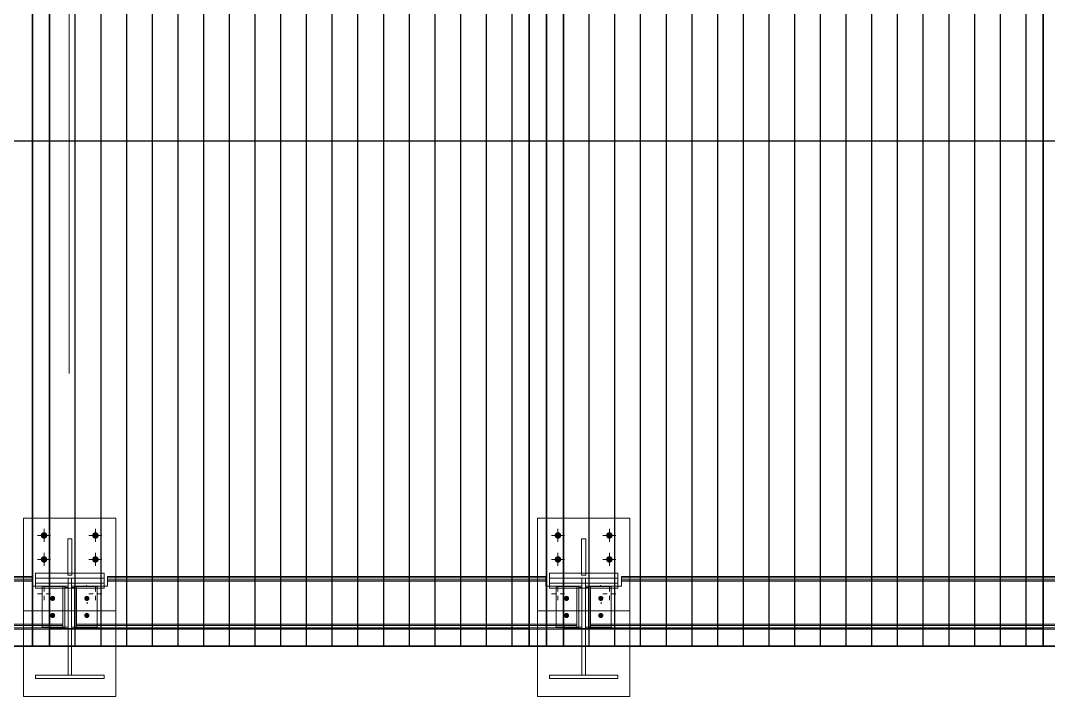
# Model space of a CAD drawing. Header units: millimetres. Extents: x 652937 to 1670132, y 1473552 to 2851037.
# Drawn here: x 663462.441 to 663465.441, y 1524559.366 to 1524561.339 of the extents above; entities that cross this region are included whole.
import ezdxf

# ---------------------------------------------------------------- set-up
doc = ezdxf.new("R2010")
doc.units = ezdxf.units.MM
for name, pattern in [('Grid Line', [22.225, 12.7, -3.175, 3.175, -3.175]), ('XKITLINE00', [0]), ('XKITLINE02', [4, 2, -2])]:
    doc.linetypes.add(name, pattern=pattern)
doc.layers.add('000 - 0_HIDE_OBJ_FRAMING_DEF_SUB', color=7, linetype='Continuous', plot=False)
for name, color, linetype, lineweight in [('A-GENM', 7, 'Continuous', 9), ('Bolt', 7, 'Continuous', 0), ('Part', 7, 'Continuous', 0), ('Z-030-M_GRID', 7, 'Continuous', 9)]:
    doc.layers.add(name, color=color, linetype=linetype, lineweight=lineweight)

# ---------------------------------------------------------------- blocks, each defined once
blk = doc.blocks.new('GM_Louver Grill Vertical Z1 - Z Profile-V69-ENT 3 ELE-1 Sheet')
at = {"layer": '000 - 0_HIDE_OBJ_FRAMING_DEF_SUB', "color": 7}
blk.add_line((1605284.3, 105925), (1605284.3, 114870), dxfattribs=at)
blk = doc.blocks.new('E1')
at = {"layer": '000 - 0_HIDE_OBJ_FRAMING_DEF_SUB', "color": 7, "lineweight": 35}
for p, q in [((1604009.3, 105925), (1604009.3, 114870)), ((1605409.3, 114870), (1605409.3, 105925)), ((1605509.3, 114870), (1605509.3, 105925)), ((1606909.3, 105925), (1606909.3, 114870)), ((1605409.3, 105975), (1604009.3, 105975)), ((1605509.3, 105975), (1606909.3, 105975))]:
    blk.add_line(p, q, dxfattribs=at)
for points in [[(1603959.3, 114870), (1602459.3, 114870), (1602459.3, 105925), (1603959.3, 105925)], [(1603959.3, 114870), (1605459.3, 114870), (1605459.3, 105925), (1603959.3, 105925)], [(1606959.3, 114870), (1605459.3, 114870), (1605459.3, 105925), (1606959.3, 105925)]]:
    blk.add_lwpolyline(points, close=True, dxfattribs=at)
at = {"layer": 'A-GENM', "color": 7}
for p in [(-1200, 0), (-1125, 0), (-1050, 0), (-975, 0), (-900, 0), (-825, 0), (-750, 0), (-675, 0), (-600, 0), (-525, 0), (-450, 0), (-375, 0), (-300, 0), (-225, 0), (-150, 0), (-75, 0), (0, 0), (75, 0), (300, 0), (375, 0), (450, 0), (525, 0), (600, 0), (675, 0), (750, 0), (825, 0), (900, 0), (975, 0), (1050, 0), (1125, 0), (1200, 0), (1275, 0), (1350, 0), (1425, 0), (1500, 0), (1575, 0)]:
    blk.add_blockref('GM_Louver Grill Vertical Z1 - Z Profile-V69-ENT 3 ELE-1 Sheet', p, dxfattribs=at)
blk = doc.blocks.new('co')
at = {"layer": 'Bolt'}
for points in [[(663348.9772, 1524559.8378), (663348.9778, 1524559.8396), (663348.9787, 1524559.8412), (663348.9798, 1524559.8427), (663348.9813, 1524559.8438), (663348.9829, 1524559.8447), (663348.9847, 1524559.8453), (663348.9866, 1524559.8454), (663348.9884, 1524559.8453), (663348.9902, 1524559.8447), (663348.9918, 1524559.8438), (663348.9933, 1524559.8427), (663348.9945, 1524559.8412), (663348.9953, 1524559.8396), (663348.9959, 1524559.8378), (663348.9961, 1524559.8359), (663348.9959, 1524559.8341), (663348.9953, 1524559.8323), (663348.9945, 1524559.8307), (663348.9933, 1524559.8292), (663348.9918, 1524559.828), (663348.9902, 1524559.8272), (663348.9884, 1524559.8266), (663348.9866, 1524559.8264), (663348.9847, 1524559.8266), (663348.9829, 1524559.8272), (663348.9813, 1524559.828), (663348.9798, 1524559.8292), (663348.9787, 1524559.8307), (663348.9778, 1524559.8323), (663348.9772, 1524559.8341), (663348.9771, 1524559.8359)], [(663349.1272, 1524559.8378), (663349.1278, 1524559.8396), (663349.1287, 1524559.8412), (663349.1298, 1524559.8427), (663349.1313, 1524559.8438), (663349.1329, 1524559.8447), (663349.1347, 1524559.8453), (663349.1366, 1524559.8454), (663349.1384, 1524559.8453), (663349.1402, 1524559.8447), (663349.1418, 1524559.8438), (663349.1433, 1524559.8427), (663349.1445, 1524559.8412), (663349.1453, 1524559.8396), (663349.1459, 1524559.8378), (663349.1461, 1524559.8359), (663349.1459, 1524559.8341), (663349.1453, 1524559.8323), (663349.1445, 1524559.8307), (663349.1433, 1524559.8292), (663349.1418, 1524559.828), (663349.1402, 1524559.8272), (663349.1384, 1524559.8266), (663349.1366, 1524559.8264), (663349.1347, 1524559.8266), (663349.1329, 1524559.8272), (663349.1313, 1524559.828), (663349.1298, 1524559.8292), (663349.1287, 1524559.8307), (663349.1278, 1524559.8323), (663349.1272, 1524559.8341), (663349.1271, 1524559.8359)], [(663350.4772, 1524559.8378), (663350.4778, 1524559.8396), (663350.4787, 1524559.8412), (663350.4798, 1524559.8427), (663350.4813, 1524559.8438), (663350.4829, 1524559.8447), (663350.4847, 1524559.8453), (663350.4866, 1524559.8454), (663350.4884, 1524559.8453), (663350.4902, 1524559.8447), (663350.4918, 1524559.8438), (663350.4933, 1524559.8427), (663350.4945, 1524559.8412), (663350.4953, 1524559.8396), (663350.4959, 1524559.8378), (663350.4961, 1524559.8359), (663350.4959, 1524559.8341), (663350.4953, 1524559.8323), (663350.4945, 1524559.8307), (663350.4933, 1524559.8292), (663350.4918, 1524559.828), (663350.4902, 1524559.8272), (663350.4884, 1524559.8266), (663350.4866, 1524559.8264), (663350.4847, 1524559.8266), (663350.4829, 1524559.8272), (663350.4813, 1524559.828), (663350.4798, 1524559.8292), (663350.4787, 1524559.8307), (663350.4778, 1524559.8323), (663350.4772, 1524559.8341), (663350.4771, 1524559.8359)], [(663350.6272, 1524559.8378), (663350.6278, 1524559.8396), (663350.6287, 1524559.8412), (663350.6298, 1524559.8427), (663350.6313, 1524559.8438), (663350.6329, 1524559.8447), (663350.6347, 1524559.8453), (663350.6366, 1524559.8454), (663350.6384, 1524559.8453), (663350.6402, 1524559.8447), (663350.6418, 1524559.8438), (663350.6433, 1524559.8427), (663350.6445, 1524559.8412), (663350.6453, 1524559.8396), (663350.6459, 1524559.8378), (663350.6461, 1524559.8359), (663350.6459, 1524559.8341), (663350.6453, 1524559.8323), (663350.6445, 1524559.8307), (663350.6433, 1524559.8292), (663350.6418, 1524559.828), (663350.6402, 1524559.8272), (663350.6384, 1524559.8266), (663350.6366, 1524559.8264), (663350.6347, 1524559.8266), (663350.6329, 1524559.8272), (663350.6313, 1524559.828), (663350.6298, 1524559.8292), (663350.6287, 1524559.8307), (663350.6278, 1524559.8323), (663350.6272, 1524559.8341), (663350.6271, 1524559.8359)], [(663348.9772, 1524559.7678), (663348.9778, 1524559.7696), (663348.9787, 1524559.7712), (663348.9798, 1524559.7727), (663348.9813, 1524559.7738), (663348.9829, 1524559.7747), (663348.9847, 1524559.7753), (663348.9866, 1524559.7754), (663348.9884, 1524559.7753), (663348.9902, 1524559.7747), (663348.9918, 1524559.7738), (663348.9933, 1524559.7727), (663348.9945, 1524559.7712), (663348.9953, 1524559.7696), (663348.9959, 1524559.7678), (663348.9961, 1524559.7659), (663348.9959, 1524559.7641), (663348.9953, 1524559.7623), (663348.9945, 1524559.7607), (663348.9933, 1524559.7592), (663348.9918, 1524559.758), (663348.9902, 1524559.7572), (663348.9884, 1524559.7566), (663348.9866, 1524559.7564), (663348.9847, 1524559.7566), (663348.9829, 1524559.7572), (663348.9813, 1524559.758), (663348.9798, 1524559.7592), (663348.9787, 1524559.7607), (663348.9778, 1524559.7623), (663348.9772, 1524559.7641), (663348.9771, 1524559.7659)], [(663349.1272, 1524559.7678), (663349.1278, 1524559.7696), (663349.1287, 1524559.7712), (663349.1298, 1524559.7727), (663349.1313, 1524559.7738), (663349.1329, 1524559.7747), (663349.1347, 1524559.7753), (663349.1366, 1524559.7754), (663349.1384, 1524559.7753), (663349.1402, 1524559.7747), (663349.1418, 1524559.7738), (663349.1433, 1524559.7727), (663349.1445, 1524559.7712), (663349.1453, 1524559.7696), (663349.1459, 1524559.7678), (663349.1461, 1524559.7659), (663349.1459, 1524559.7641), (663349.1453, 1524559.7623), (663349.1445, 1524559.7607), (663349.1433, 1524559.7592), (663349.1418, 1524559.758), (663349.1402, 1524559.7572), (663349.1384, 1524559.7566), (663349.1366, 1524559.7564), (663349.1347, 1524559.7566), (663349.1329, 1524559.7572), (663349.1313, 1524559.758), (663349.1298, 1524559.7592), (663349.1287, 1524559.7607), (663349.1278, 1524559.7623), (663349.1272, 1524559.7641), (663349.1271, 1524559.7659)], [(663350.4772, 1524559.7678), (663350.4778, 1524559.7696), (663350.4787, 1524559.7712), (663350.4798, 1524559.7727), (663350.4813, 1524559.7738), (663350.4829, 1524559.7747), (663350.4847, 1524559.7753), (663350.4866, 1524559.7754), (663350.4884, 1524559.7753), (663350.4902, 1524559.7747), (663350.4918, 1524559.7738), (663350.4933, 1524559.7727), (663350.4945, 1524559.7712), (663350.4953, 1524559.7696), (663350.4959, 1524559.7678), (663350.4961, 1524559.7659), (663350.4959, 1524559.7641), (663350.4953, 1524559.7623), (663350.4945, 1524559.7607), (663350.4933, 1524559.7592), (663350.4918, 1524559.758), (663350.4902, 1524559.7572), (663350.4884, 1524559.7566), (663350.4866, 1524559.7564), (663350.4847, 1524559.7566), (663350.4829, 1524559.7572), (663350.4813, 1524559.758), (663350.4798, 1524559.7592), (663350.4787, 1524559.7607), (663350.4778, 1524559.7623), (663350.4772, 1524559.7641), (663350.4771, 1524559.7659)], [(663350.6272, 1524559.7678), (663350.6278, 1524559.7696), (663350.6287, 1524559.7712), (663350.6298, 1524559.7727), (663350.6313, 1524559.7738), (663350.6329, 1524559.7747), (663350.6347, 1524559.7753), (663350.6366, 1524559.7754), (663350.6384, 1524559.7753), (663350.6402, 1524559.7747), (663350.6418, 1524559.7738), (663350.6433, 1524559.7727), (663350.6445, 1524559.7712), (663350.6453, 1524559.7696), (663350.6459, 1524559.7678), (663350.6461, 1524559.7659), (663350.6459, 1524559.7641), (663350.6453, 1524559.7623), (663350.6445, 1524559.7607), (663350.6433, 1524559.7592), (663350.6418, 1524559.758), (663350.6402, 1524559.7572), (663350.6384, 1524559.7566), (663350.6366, 1524559.7564), (663350.6347, 1524559.7566), (663350.6329, 1524559.7572), (663350.6313, 1524559.758), (663350.6298, 1524559.7592), (663350.6287, 1524559.7607), (663350.6278, 1524559.7623), (663350.6272, 1524559.7641), (663350.6271, 1524559.7659)], [(663349.013, 1524559.6595), (663349.0144, 1524559.6591), (663349.0157, 1524559.6584), (663349.0169, 1524559.6575), (663349.0178, 1524559.6563), (663349.0185, 1524559.655), (663349.0189, 1524559.6536), (663349.0191, 1524559.6522), (663349.0189, 1524559.6507), (663349.0185, 1524559.6493), (663349.0178, 1524559.648), (663349.0169, 1524559.6469), (663349.0158, 1524559.646), (663349.0145, 1524559.6453), (663349.013, 1524559.6448), (663349.0116, 1524559.6447), (663349.0101, 1524559.6448), (663349.0087, 1524559.6453), (663349.0074, 1524559.6459), (663349.0063, 1524559.6469), (663349.0053, 1524559.648), (663349.0047, 1524559.6493), (663349.0042, 1524559.6507), (663349.0041, 1524559.6522), (663349.0042, 1524559.6536), (663349.0046, 1524559.655), (663349.0053, 1524559.6563), (663349.0063, 1524559.6575), (663349.0074, 1524559.6584), (663349.0087, 1524559.6591), (663349.0101, 1524559.6595), (663349.0116, 1524559.6597)], [(663349.113, 1524559.6595), (663349.1144, 1524559.6591), (663349.1157, 1524559.6584), (663349.1169, 1524559.6575), (663349.1178, 1524559.6563), (663349.1185, 1524559.655), (663349.1189, 1524559.6536), (663349.1191, 1524559.6522), (663349.1189, 1524559.6507), (663349.1185, 1524559.6493), (663349.1178, 1524559.648), (663349.1169, 1524559.6469), (663349.1158, 1524559.646), (663349.1145, 1524559.6453), (663349.1131, 1524559.6448), (663349.1116, 1524559.6447), (663349.1101, 1524559.6448), (663349.1087, 1524559.6453), (663349.1074, 1524559.6459), (663349.1063, 1524559.6469), (663349.1053, 1524559.648), (663349.1047, 1524559.6493), (663349.1042, 1524559.6507), (663349.1041, 1524559.6522), (663349.1042, 1524559.6536), (663349.1046, 1524559.655), (663349.1053, 1524559.6563), (663349.1063, 1524559.6575), (663349.1074, 1524559.6584), (663349.1087, 1524559.6591), (663349.1101, 1524559.6595), (663349.1116, 1524559.6597)], [(663350.513, 1524559.6595), (663350.5144, 1524559.6591), (663350.5157, 1524559.6584), (663350.5169, 1524559.6575), (663350.5178, 1524559.6563), (663350.5185, 1524559.655), (663350.5189, 1524559.6536), (663350.5191, 1524559.6522), (663350.5189, 1524559.6507), (663350.5185, 1524559.6493), (663350.5178, 1524559.648), (663350.5169, 1524559.6469), (663350.5158, 1524559.646), (663350.5145, 1524559.6453), (663350.513, 1524559.6448), (663350.5116, 1524559.6447), (663350.5101, 1524559.6448), (663350.5087, 1524559.6453), (663350.5074, 1524559.6459), (663350.5063, 1524559.6469), (663350.5053, 1524559.648), (663350.5047, 1524559.6493), (663350.5042, 1524559.6507), (663350.5041, 1524559.6522), (663350.5042, 1524559.6536), (663350.5046, 1524559.655), (663350.5053, 1524559.6563), (663350.5063, 1524559.6575), (663350.5074, 1524559.6584), (663350.5087, 1524559.6591), (663350.5101, 1524559.6595), (663350.5116, 1524559.6597)], [(663350.613, 1524559.6595), (663350.6144, 1524559.6591), (663350.6157, 1524559.6584), (663350.6169, 1524559.6575), (663350.6178, 1524559.6563), (663350.6185, 1524559.655), (663350.6189, 1524559.6536), (663350.6191, 1524559.6522), (663350.6189, 1524559.6507), (663350.6185, 1524559.6493), (663350.6178, 1524559.648), (663350.6169, 1524559.6469), (663350.6158, 1524559.646), (663350.6145, 1524559.6453), (663350.6131, 1524559.6448), (663350.6116, 1524559.6447), (663350.6101, 1524559.6448), (663350.6087, 1524559.6453), (663350.6074, 1524559.6459), (663350.6063, 1524559.6469), (663350.6053, 1524559.648), (663350.6047, 1524559.6493), (663350.6042, 1524559.6507), (663350.6041, 1524559.6522), (663350.6042, 1524559.6536), (663350.6046, 1524559.655), (663350.6053, 1524559.6563), (663350.6063, 1524559.6575), (663350.6074, 1524559.6584), (663350.6087, 1524559.6591), (663350.6101, 1524559.6595), (663350.6116, 1524559.6597)], [(663349.013, 1524559.6096), (663349.0144, 1524559.6092), (663349.0157, 1524559.6085), (663349.0169, 1524559.6075), (663349.0178, 1524559.6064), (663349.0185, 1524559.6051), (663349.0189, 1524559.6037), (663349.0191, 1524559.6023), (663349.0189, 1524559.6008), (663349.0185, 1524559.5994), (663349.0178, 1524559.5981), (663349.0169, 1524559.597), (663349.0158, 1524559.596), (663349.0145, 1524559.5953), (663349.013, 1524559.5949), (663349.0116, 1524559.5948), (663349.0101, 1524559.5949), (663349.0087, 1524559.5953), (663349.0074, 1524559.596), (663349.0063, 1524559.5969), (663349.0053, 1524559.5981), (663349.0047, 1524559.5994), (663349.0042, 1524559.6008), (663349.0041, 1524559.6022), (663349.0042, 1524559.6037), (663349.0046, 1524559.6051), (663349.0053, 1524559.6064), (663349.0063, 1524559.6075), (663349.0074, 1524559.6085), (663349.0087, 1524559.6092), (663349.0101, 1524559.6096), (663349.0116, 1524559.6097)], [(663349.113, 1524559.6096), (663349.1144, 1524559.6092), (663349.1157, 1524559.6085), (663349.1169, 1524559.6075), (663349.1178, 1524559.6064), (663349.1185, 1524559.6051), (663349.1189, 1524559.6037), (663349.1191, 1524559.6023), (663349.1189, 1524559.6008), (663349.1185, 1524559.5994), (663349.1178, 1524559.5981), (663349.1169, 1524559.597), (663349.1158, 1524559.596), (663349.1145, 1524559.5953), (663349.1131, 1524559.5949), (663349.1116, 1524559.5948), (663349.1101, 1524559.5949), (663349.1087, 1524559.5953), (663349.1074, 1524559.596), (663349.1063, 1524559.5969), (663349.1053, 1524559.5981), (663349.1047, 1524559.5994), (663349.1042, 1524559.6008), (663349.1041, 1524559.6022), (663349.1042, 1524559.6037), (663349.1046, 1524559.6051), (663349.1053, 1524559.6064), (663349.1063, 1524559.6075), (663349.1074, 1524559.6085), (663349.1087, 1524559.6092), (663349.1101, 1524559.6096), (663349.1116, 1524559.6097)], [(663350.513, 1524559.6096), (663350.5144, 1524559.6092), (663350.5157, 1524559.6085), (663350.5169, 1524559.6075), (663350.5178, 1524559.6064), (663350.5185, 1524559.6051), (663350.5189, 1524559.6037), (663350.5191, 1524559.6023), (663350.5189, 1524559.6008), (663350.5185, 1524559.5994), (663350.5178, 1524559.5981), (663350.5169, 1524559.597), (663350.5158, 1524559.596), (663350.5145, 1524559.5953), (663350.513, 1524559.5949), (663350.5116, 1524559.5948), (663350.5101, 1524559.5949), (663350.5087, 1524559.5953), (663350.5074, 1524559.596), (663350.5063, 1524559.5969), (663350.5053, 1524559.5981), (663350.5047, 1524559.5994), (663350.5042, 1524559.6008), (663350.5041, 1524559.6022), (663350.5042, 1524559.6037), (663350.5046, 1524559.6051), (663350.5053, 1524559.6064), (663350.5063, 1524559.6075), (663350.5074, 1524559.6085), (663350.5087, 1524559.6092), (663350.5101, 1524559.6096), (663350.5116, 1524559.6097)], [(663350.613, 1524559.6096), (663350.6144, 1524559.6092), (663350.6157, 1524559.6085), (663350.6169, 1524559.6075), (663350.6178, 1524559.6064), (663350.6185, 1524559.6051), (663350.6189, 1524559.6037), (663350.6191, 1524559.6023), (663350.6189, 1524559.6008), (663350.6185, 1524559.5994), (663350.6178, 1524559.5981), (663350.6169, 1524559.597), (663350.6158, 1524559.596), (663350.6145, 1524559.5953), (663350.6131, 1524559.5949), (663350.6116, 1524559.5948), (663350.6101, 1524559.5949), (663350.6087, 1524559.5953), (663350.6074, 1524559.596), (663350.6063, 1524559.5969), (663350.6053, 1524559.5981), (663350.6047, 1524559.5994), (663350.6042, 1524559.6008), (663350.6041, 1524559.6022), (663350.6042, 1524559.6037), (663350.6046, 1524559.6051), (663350.6053, 1524559.6064), (663350.6063, 1524559.6075), (663350.6074, 1524559.6085), (663350.6087, 1524559.6092), (663350.6101, 1524559.6096), (663350.6116, 1524559.6097)]]:
    blk.add_hatch(color=7, dxfattribs=at).paths.add_polyline_path(points, flags=17)
at = {"layer": 'Bolt', "color": 7, "linetype": 'XKITLINE00', "lineweight": 0}
for p, q in [((663348.9676, 1524559.8359), (663349.0056, 1524559.8359)), ((663348.9866, 1524559.8169), (663348.9866, 1524559.8549)), ((663349.1176, 1524559.8359), (663349.1556, 1524559.8359)), ((663349.1366, 1524559.8169), (663349.1366, 1524559.8549)), ((663350.4676, 1524559.8359), (663350.5056, 1524559.8359)), ((663350.4866, 1524559.8169), (663350.4866, 1524559.8549)), ((663350.6176, 1524559.8359), (663350.6556, 1524559.8359)), ((663350.6366, 1524559.8169), (663350.6366, 1524559.8549)), ((663348.9866, 1524559.7469), (663348.9866, 1524559.7849)), ((663349.1366, 1524559.7469), (663349.1366, 1524559.7849)), ((663350.4866, 1524559.7469), (663350.4866, 1524559.7849)), ((663350.6366, 1524559.7469), (663350.6366, 1524559.7849)), ((663348.9676, 1524559.7659), (663349.0056, 1524559.7659)), ((663349.1176, 1524559.7659), (663349.1556, 1524559.7659)), ((663350.4676, 1524559.7659), (663350.5056, 1524559.7659)), ((663350.6176, 1524559.7659), (663350.6556, 1524559.7659)), ((663348.9866, 1524559.6849), (663348.9866, 1524559.6723)), ((663349.1366, 1524559.6849), (663349.1366, 1524559.6723)), ((663350.4866, 1524559.6849), (663350.4866, 1524559.6723)), ((663350.6366, 1524559.6849), (663350.6366, 1524559.6723)), ((663348.9676, 1524559.6659), (663348.9802, 1524559.6659)), ((663348.9866, 1524559.6469), (663348.9866, 1524559.6596)), ((663349.0056, 1524559.6659), (663348.9929, 1524559.6659)), ((663349.0116, 1524559.6518), (663349.0116, 1524559.6543)), ((663349.1116, 1524559.6518), (663349.1116, 1524559.6543)), ((663349.1176, 1524559.6659), (663349.1302, 1524559.6659)), ((663349.1366, 1524559.6469), (663349.1366, 1524559.6596)), ((663349.1556, 1524559.6659), (663349.1429, 1524559.6659)), ((663350.4676, 1524559.6659), (663350.4802, 1524559.6659)), ((663350.4866, 1524559.6469), (663350.4866, 1524559.6596)), ((663350.5056, 1524559.6659), (663350.4929, 1524559.6659)), ((663350.5116, 1524559.6518), (663350.5116, 1524559.6543)), ((663350.6116, 1524559.6518), (663350.6116, 1524559.6543)), ((663350.6176, 1524559.6659), (663350.6302, 1524559.6659)), ((663350.6366, 1524559.6469), (663350.6366, 1524559.6596)), ((663350.6556, 1524559.6659), (663350.6429, 1524559.6659)), ((663349.0116, 1524559.6018), (663349.0116, 1524559.6043)), ((663349.1116, 1524559.6018), (663349.1116, 1524559.6043)), ((663350.5116, 1524559.6018), (663350.5116, 1524559.6043)), ((663350.6116, 1524559.6018), (663350.6116, 1524559.6043))]:
    blk.add_line(p, q, dxfattribs=at)
at = {"layer": 'Bolt', "color": 7, "linetype": 'XKITLINE02', "lineweight": 0}
for p, q in [((663349.1105, 1524559.6859), (663349.1105, 1524559.6911)), ((663350.6105, 1524559.6859), (663350.6105, 1524559.6911)), ((663349.1126, 1524559.636), (663349.1126, 1524559.6412)), ((663350.6126, 1524559.636), (663350.6126, 1524559.6412))]:
    blk.add_line(p, q, dxfattribs=at)
at = {"layer": 'Part', "color": 7, "linetype": 'XKITLINE02', "lineweight": 0}
for p, q in [((663348.9266, 1524559.8859), (663349.1966, 1524559.8859)), ((663348.9266, 1524559.6159), (663348.9266, 1524559.8859)), ((663348.9266, 1524559.6159), (663348.9266, 1524559.8859)), ((663348.9266, 1524559.3659), (663348.9266, 1524559.8859)), ((663349.1966, 1524559.6159), (663349.1966, 1524559.8859)), ((663349.1966, 1524559.6159), (663349.1966, 1524559.8859)), ((663349.1966, 1524559.8859), (663349.1966, 1524559.3659)), ((663350.4266, 1524559.8859), (663350.6966, 1524559.8859)), ((663350.4266, 1524559.6159), (663350.4266, 1524559.8859)), ((663350.4266, 1524559.6159), (663350.4266, 1524559.8859)), ((663350.4266, 1524559.3659), (663350.4266, 1524559.8859)), ((663350.6966, 1524559.6159), (663350.6966, 1524559.8859)), ((663350.6966, 1524559.6159), (663350.6966, 1524559.8859)), ((663350.6966, 1524559.8859), (663350.6966, 1524559.3659)), ((663349.0556, 1524559.8259), (663349.0556, 1524559.8259)), ((663349.0556, 1524559.8259), (663349.0556, 1524559.7259)), ((663349.0676, 1524559.7259), (663349.0676, 1524559.8259)), ((663350.5556, 1524559.8259), (663350.5556, 1524559.8259)), ((663350.5556, 1524559.8259), (663350.5556, 1524559.7259)), ((663350.5676, 1524559.7259), (663350.5676, 1524559.8259)), ((663348.9266, 1524559.7165), (663348.9266, 1524559.5628)), ((663348.9516, 1524559.7165), (663348.9516, 1524559.7065)), ((663348.9616, 1524559.7109), (663348.9616, 1524559.7259)), ((663349.1616, 1524559.7109), (663348.9616, 1524559.7109)), ((663349.0676, 1524559.7259), (663349.0556, 1524559.7259)), ((663349.0556, 1524559.7259), (663349.0556, 1524559.7195)), ((663349.0556, 1524559.7259), (663349.0676, 1524559.7259)), ((663349.0566, 1524559.7109), (663349.0566, 1524559.5638)), ((663349.0666, 1524559.7109), (663349.0566, 1524559.7109)), ((663349.0566, 1524559.7109), (663349.0566, 1524559.6817)), ((663349.0666, 1524559.4281), (663349.0666, 1524559.7109)), ((663349.0666, 1524559.7109), (663349.0666, 1524559.6817)), ((663349.0676, 1524559.7195), (663349.0676, 1524559.7259)), ((663349.1616, 1524559.7259), (663349.1616, 1524559.7109)), ((663349.1616, 1524559.7109), (663349.1616, 1524559.6817)), ((663349.1716, 1524559.7065), (663349.1716, 1524559.7165)), ((663349.1966, 1524559.7165), (663349.1966, 1524559.5628)), ((663350.4266, 1524559.7165), (663350.4266, 1524559.5628)), ((663350.4516, 1524559.7165), (663350.4516, 1524559.7065)), ((663350.4616, 1524559.7109), (663350.4616, 1524559.7259)), ((663350.6616, 1524559.7109), (663350.4616, 1524559.7109)), ((663350.5676, 1524559.7259), (663350.5556, 1524559.7259)), ((663350.5556, 1524559.7259), (663350.5556, 1524559.7195)), ((663350.5556, 1524559.7259), (663350.5676, 1524559.7259)), ((663350.5566, 1524559.7109), (663350.5566, 1524559.5638)), ((663350.5666, 1524559.7109), (663350.5566, 1524559.7109)), ((663350.5566, 1524559.7109), (663350.5566, 1524559.6817)), ((663350.5666, 1524559.4281), (663350.5666, 1524559.7109)), ((663350.5666, 1524559.7109), (663350.5666, 1524559.6817)), ((663350.5676, 1524559.7195), (663350.5676, 1524559.7259)), ((663350.6616, 1524559.7259), (663350.6616, 1524559.7109)), ((663350.6616, 1524559.7109), (663350.6616, 1524559.6817)), ((663350.6716, 1524559.7065), (663350.6716, 1524559.7165)), ((663350.6966, 1524559.7165), (663350.6966, 1524559.5628)), ((663348.9516, 1524559.7065), (663347.6716, 1524559.7065)), ((663348.9516, 1524559.7029), (663347.6716, 1524559.7029)), ((663348.9516, 1524559.7065), (663348.9516, 1524559.7029)), ((663348.9516, 1524559.7029), (663348.9516, 1524559.6879)), ((663348.9516, 1524559.6876), (663348.9516, 1524559.6879)), ((663348.9616, 1524559.6967), (663348.9616, 1524559.6817)), ((663348.9616, 1524559.6879), (663349.0416, 1524559.6879)), ((663348.9616, 1524559.6876), (663349.0416, 1524559.6876)), ((663349.0566, 1524559.6876), (663348.9816, 1524559.6876)), ((663348.9816, 1524559.6876), (663348.9816, 1524559.6871)), ((663348.9816, 1524559.6876), (663348.9816, 1524559.5678)), ((663348.9816, 1524559.6871), (663349.0476, 1524559.6871)), ((663348.9816, 1524559.6871), (663348.9816, 1524559.6817)), ((663349.0416, 1524559.5731), (663349.0416, 1524559.6879)), ((663349.0416, 1524559.6879), (663349.0416, 1524559.6876)), ((663349.0416, 1524559.6876), (663349.0416, 1524559.5673)), ((663349.0476, 1524559.6871), (663349.0476, 1524559.6837)), ((663349.0476, 1524559.6871), (663349.0476, 1524559.5673)), ((663349.0476, 1524559.6837), (663349.0566, 1524559.6837)), ((663349.0476, 1524559.6837), (663349.0476, 1524559.6817)), ((663349.0566, 1524559.6837), (663349.0566, 1524559.6876)), ((663349.0566, 1524559.6876), (663349.0566, 1524559.5678)), ((663349.0566, 1524559.6837), (663349.0566, 1524559.6817)), ((663349.0666, 1524559.5678), (663349.0666, 1524559.6876)), ((663349.1416, 1524559.6876), (663349.0666, 1524559.6876)), ((663349.0666, 1524559.6837), (663349.0666, 1524559.6876)), ((663349.0666, 1524559.5638), (663349.0666, 1524559.6837)), ((663349.0666, 1524559.6837), (663349.0756, 1524559.6837)), ((663349.0756, 1524559.5673), (663349.0756, 1524559.6871)), ((663349.0756, 1524559.6871), (663349.1416, 1524559.6871)), ((663349.0756, 1524559.6837), (663349.0756, 1524559.6871)), ((663349.0756, 1524559.6837), (663349.0756, 1524559.6817)), ((663349.0816, 1524559.5731), (663349.0816, 1524559.6879)), ((663349.0816, 1524559.6879), (663349.1616, 1524559.6879)), ((663349.0816, 1524559.6876), (663349.0816, 1524559.6879)), ((663349.0816, 1524559.6876), (663349.1616, 1524559.6876)), ((663349.0816, 1524559.6876), (663349.0816, 1524559.5673)), ((663349.1416, 1524559.5678), (663349.1416, 1524559.6876)), ((663349.1416, 1524559.6871), (663349.1416, 1524559.6876)), ((663349.1416, 1524559.6871), (663349.1416, 1524559.6817)), ((663350.4516, 1524559.7065), (663349.1716, 1524559.7065)), ((663349.1716, 1524559.7029), (663349.1716, 1524559.7065)), ((663350.4516, 1524559.7029), (663349.1716, 1524559.7029)), ((663349.1716, 1524559.6879), (663349.1716, 1524559.7029)), ((663349.1716, 1524559.6876), (663349.1716, 1524559.6879)), ((663350.4516, 1524559.7065), (663350.4516, 1524559.7029)), ((663350.4516, 1524559.7029), (663350.4516, 1524559.6879)), ((663350.4516, 1524559.6876), (663350.4516, 1524559.6879)), ((663350.4616, 1524559.6967), (663350.4616, 1524559.6817)), ((663350.4616, 1524559.6879), (663350.5416, 1524559.6879)), ((663350.4616, 1524559.6876), (663350.5416, 1524559.6876)), ((663350.5566, 1524559.6876), (663350.4816, 1524559.6876)), ((663350.4816, 1524559.6876), (663350.4816, 1524559.6871)), ((663350.4816, 1524559.6876), (663350.4816, 1524559.5678)), ((663350.4816, 1524559.6871), (663350.5476, 1524559.6871)), ((663350.4816, 1524559.6871), (663350.4816, 1524559.6817)), ((663350.5416, 1524559.5731), (663350.5416, 1524559.6879)), ((663350.5416, 1524559.6879), (663350.5416, 1524559.6876)), ((663350.5416, 1524559.6876), (663350.5416, 1524559.5673)), ((663350.5476, 1524559.6871), (663350.5476, 1524559.6837)), ((663350.5476, 1524559.6871), (663350.5476, 1524559.5673)), ((663350.5476, 1524559.6837), (663350.5566, 1524559.6837)), ((663350.5476, 1524559.6837), (663350.5476, 1524559.6817)), ((663350.5566, 1524559.6837), (663350.5566, 1524559.6876)), ((663350.5566, 1524559.6876), (663350.5566, 1524559.5678)), ((663350.5566, 1524559.6837), (663350.5566, 1524559.6817)), ((663350.5666, 1524559.6837), (663350.5666, 1524559.6876)), ((663350.5666, 1524559.5678), (663350.5666, 1524559.6876)), ((663350.6416, 1524559.6876), (663350.5666, 1524559.6876)), ((663350.5666, 1524559.5638), (663350.5666, 1524559.6837)), ((663350.5666, 1524559.6837), (663350.5756, 1524559.6837)), ((663350.5756, 1524559.6871), (663350.6416, 1524559.6871)), ((663350.5756, 1524559.6837), (663350.5756, 1524559.6871)), ((663350.5756, 1524559.5673), (663350.5756, 1524559.6871)), ((663350.5756, 1524559.6837), (663350.5756, 1524559.6817)), ((663350.5816, 1524559.5731), (663350.5816, 1524559.6879)), ((663350.5816, 1524559.6879), (663350.6616, 1524559.6879)), ((663350.5816, 1524559.6876), (663350.5816, 1524559.6879)), ((663350.5816, 1524559.6876), (663350.6616, 1524559.6876)), ((663350.5816, 1524559.6876), (663350.5816, 1524559.5673)), ((663350.6416, 1524559.5678), (663350.6416, 1524559.6876)), ((663350.6416, 1524559.6871), (663350.6416, 1524559.6876)), ((663350.6416, 1524559.6871), (663350.6416, 1524559.6817)), ((663351.9516, 1524559.7065), (663350.6716, 1524559.7065)), ((663350.6716, 1524559.7029), (663350.6716, 1524559.7065)), ((663351.9516, 1524559.7029), (663350.6716, 1524559.7029)), ((663350.6716, 1524559.6879), (663350.6716, 1524559.7029)), ((663350.6716, 1524559.6876), (663350.6716, 1524559.6879)), ((663349.1966, 1524559.6159), (663348.9266, 1524559.6159)), ((663350.6966, 1524559.6159), (663350.4266, 1524559.6159)), ((663347.5816, 1524559.5767), (663349.0416, 1524559.5767)), ((663347.5816, 1524559.5731), (663349.0416, 1524559.5731)), ((663347.5816, 1524559.5667), (663349.0416, 1524559.5667)), ((663348.9816, 1524559.5678), (663349.0566, 1524559.5678)), ((663348.9816, 1524559.5673), (663348.9816, 1524559.5678)), ((663349.0416, 1524559.5667), (663349.0416, 1524559.5767)), ((663349.0416, 1524559.5767), (663349.0416, 1524559.5731)), ((663349.0416, 1524559.5667), (663349.0416, 1524559.5628)), ((663349.0476, 1524559.5638), (663349.0476, 1524559.5673)), ((663349.0566, 1524559.5638), (663349.0566, 1524559.5678)), ((663349.0666, 1524559.5678), (663349.1416, 1524559.5678)), ((663349.0666, 1524559.5638), (663349.0666, 1524559.5678)), ((663349.0666, 1524559.5638), (663349.0666, 1524559.5638)), ((663349.0756, 1524559.5673), (663349.0756, 1524559.5638)), ((663349.0816, 1524559.5731), (663349.0816, 1524559.5767)), ((663349.0816, 1524559.5767), (663349.0816, 1524559.5667)), ((663349.0816, 1524559.5767), (663350.5416, 1524559.5767)), ((663349.0816, 1524559.5731), (663350.5416, 1524559.5731)), ((663349.0816, 1524559.5667), (663349.0816, 1524559.5628)), ((663349.0816, 1524559.5667), (663350.5416, 1524559.5667)), ((663349.1416, 1524559.5678), (663349.1416, 1524559.5673)), ((663350.4816, 1524559.5678), (663350.5566, 1524559.5678)), ((663350.4816, 1524559.5673), (663350.4816, 1524559.5678)), ((663350.5416, 1524559.5667), (663350.5416, 1524559.5767)), ((663350.5416, 1524559.5767), (663350.5416, 1524559.5731)), ((663350.5416, 1524559.5667), (663350.5416, 1524559.5628)), ((663350.5476, 1524559.5638), (663350.5476, 1524559.5673)), ((663350.5566, 1524559.5638), (663350.5566, 1524559.5678)), ((663350.5666, 1524559.5678), (663350.6416, 1524559.5678)), ((663350.5666, 1524559.5638), (663350.5666, 1524559.5678)), ((663350.5666, 1524559.5638), (663350.5666, 1524559.5638)), ((663350.5756, 1524559.5673), (663350.5756, 1524559.5638)), ((663350.5816, 1524559.5731), (663350.5816, 1524559.5767)), ((663350.5816, 1524559.5767), (663350.5816, 1524559.5667)), ((663350.5816, 1524559.5767), (663352.0416, 1524559.5767)), ((663350.5816, 1524559.5731), (663352.0416, 1524559.5731)), ((663350.5816, 1524559.5667), (663350.5816, 1524559.5628)), ((663350.5816, 1524559.5667), (663352.0416, 1524559.5667)), ((663350.6416, 1524559.5678), (663350.6416, 1524559.5673)), ((663349.0566, 1524559.4281), (663349.0566, 1524559.4281)), ((663349.0566, 1524559.4281), (663349.0566, 1524559.4281)), ((663349.1616, 1524559.4281), (663349.1616, 1524559.4281)), ((663349.1616, 1524559.4181), (663349.1616, 1524559.4281)), ((663349.1616, 1524559.4181), (663349.1616, 1524559.4181)), ((663350.5566, 1524559.4281), (663350.5566, 1524559.4281)), ((663350.5566, 1524559.4281), (663350.5566, 1524559.4281)), ((663350.6616, 1524559.4281), (663350.6616, 1524559.4281)), ((663350.6616, 1524559.4181), (663350.6616, 1524559.4281)), ((663350.6616, 1524559.4181), (663350.6616, 1524559.4181))]:
    blk.add_line(p, q, dxfattribs=at)
at = {"layer": 'Part', "color": 7, "linetype": 'XKITLINE00', "lineweight": 0}
for p, q in [((663348.9266, 1524559.8859), (663348.9266, 1524559.8859)), ((663348.9266, 1524559.8859), (663349.1966, 1524559.8859)), ((663348.9266, 1524559.8859), (663348.9266, 1524559.7165)), ((663349.1966, 1524559.8859), (663349.1966, 1524559.7165)), ((663350.4266, 1524559.8859), (663350.4266, 1524559.8859)), ((663350.4266, 1524559.8859), (663350.6966, 1524559.8859)), ((663350.4266, 1524559.8859), (663350.4266, 1524559.7165)), ((663350.6966, 1524559.8859), (663350.6966, 1524559.7165)), ((663349.0556, 1524559.7195), (663349.0556, 1524559.8259)), ((663349.0676, 1524559.8259), (663349.0556, 1524559.8259)), ((663349.0676, 1524559.8259), (663349.0676, 1524559.7195)), ((663349.0676, 1524559.8259), (663349.0676, 1524559.8259)), ((663350.5556, 1524559.7195), (663350.5556, 1524559.8259)), ((663350.5676, 1524559.8259), (663350.5556, 1524559.8259)), ((663350.5676, 1524559.8259), (663350.5676, 1524559.7195)), ((663350.5676, 1524559.8259), (663350.5676, 1524559.8259)), ((663348.9516, 1524559.7165), (663347.6716, 1524559.7165)), ((663348.9516, 1524559.7126), (663347.6716, 1524559.7126)), ((663348.9516, 1524559.7126), (663348.9516, 1524559.7165)), ((663348.9516, 1524559.6876), (663348.9516, 1524559.7126)), ((663348.9616, 1524559.7259), (663349.0556, 1524559.7259)), ((663348.9616, 1524559.7259), (663348.9616, 1524559.6967)), ((663348.9616, 1524559.7109), (663348.9616, 1524559.6967)), ((663349.0676, 1524559.7195), (663349.0556, 1524559.7195)), ((663349.0676, 1524559.7259), (663349.1616, 1524559.7259)), ((663349.1616, 1524559.7259), (663349.1616, 1524559.6967)), ((663350.4516, 1524559.7165), (663349.1716, 1524559.7165)), ((663349.1716, 1524559.7165), (663349.1716, 1524559.7126)), ((663350.4516, 1524559.7126), (663349.1716, 1524559.7126)), ((663349.1716, 1524559.7126), (663349.1716, 1524559.6876)), ((663350.4516, 1524559.7126), (663350.4516, 1524559.7165)), ((663350.4516, 1524559.6876), (663350.4516, 1524559.7126)), ((663350.4616, 1524559.7259), (663350.5556, 1524559.7259)), ((663350.4616, 1524559.7259), (663350.4616, 1524559.6967)), ((663350.4616, 1524559.7109), (663350.4616, 1524559.6967)), ((663350.5676, 1524559.7195), (663350.5556, 1524559.7195)), ((663350.5676, 1524559.7259), (663350.6616, 1524559.7259)), ((663350.6616, 1524559.7259), (663350.6616, 1524559.6967)), ((663351.9516, 1524559.7165), (663350.6716, 1524559.7165)), ((663350.6716, 1524559.7165), (663350.6716, 1524559.7126)), ((663351.9516, 1524559.7126), (663350.6716, 1524559.7126)), ((663350.6716, 1524559.7126), (663350.6716, 1524559.6876)), ((663348.9516, 1524559.6879), (663348.9616, 1524559.6879)), ((663348.9516, 1524559.6876), (663348.9616, 1524559.6876)), ((663348.9616, 1524559.6817), (663348.9616, 1524559.6967)), ((663348.9616, 1524559.6967), (663349.1616, 1524559.6967)), ((663349.1616, 1524559.6817), (663348.9616, 1524559.6817)), ((663348.9816, 1524559.6817), (663348.9816, 1524559.5673)), ((663349.0476, 1524559.6817), (663349.0476, 1524559.5638)), ((663349.0566, 1524559.6817), (663349.0566, 1524559.5638)), ((663349.0566, 1524559.4281), (663349.0566, 1524559.6817)), ((663349.0566, 1524559.6817), (663349.0666, 1524559.6817)), ((663349.0666, 1524559.6817), (663349.0666, 1524559.4281)), ((663349.0756, 1524559.6817), (663349.0756, 1524559.5638)), ((663349.1416, 1524559.6817), (663349.1416, 1524559.5673)), ((663349.1616, 1524559.6967), (663349.1616, 1524559.6817)), ((663349.1616, 1524559.6879), (663349.1716, 1524559.6879)), ((663349.1616, 1524559.6876), (663349.1716, 1524559.6876)), ((663350.4516, 1524559.6879), (663350.4616, 1524559.6879)), ((663350.4516, 1524559.6876), (663350.4616, 1524559.6876)), ((663350.4616, 1524559.6817), (663350.4616, 1524559.6967)), ((663350.4616, 1524559.6967), (663350.6616, 1524559.6967)), ((663350.6616, 1524559.6817), (663350.4616, 1524559.6817)), ((663350.4816, 1524559.6817), (663350.4816, 1524559.5673)), ((663350.5476, 1524559.6817), (663350.5476, 1524559.5638)), ((663350.5566, 1524559.6817), (663350.5566, 1524559.5638)), ((663350.5566, 1524559.4281), (663350.5566, 1524559.6817)), ((663350.5566, 1524559.6817), (663350.5666, 1524559.6817)), ((663350.5666, 1524559.6817), (663350.5666, 1524559.4281)), ((663350.5756, 1524559.6817), (663350.5756, 1524559.5638)), ((663350.6416, 1524559.6817), (663350.6416, 1524559.5673)), ((663350.6616, 1524559.6967), (663350.6616, 1524559.6817)), ((663350.6616, 1524559.6879), (663350.6716, 1524559.6879)), ((663350.6616, 1524559.6876), (663350.6716, 1524559.6876)), ((663347.5816, 1524559.5628), (663349.0416, 1524559.5628)), ((663348.9266, 1524559.5628), (663348.9266, 1524559.3659)), ((663349.0476, 1524559.5673), (663348.9816, 1524559.5673)), ((663349.0416, 1524559.5673), (663349.0416, 1524559.5628)), ((663349.0566, 1524559.5638), (663349.0476, 1524559.5638)), ((663349.0566, 1524559.5638), (663349.0566, 1524559.4281)), ((663349.0666, 1524559.5638), (663349.0756, 1524559.5638)), ((663349.1416, 1524559.5673), (663349.0756, 1524559.5673)), ((663349.0816, 1524559.5673), (663349.0816, 1524559.5628)), ((663349.0816, 1524559.5628), (663350.5416, 1524559.5628)), ((663349.1966, 1524559.5628), (663349.1966, 1524559.3659)), ((663350.4266, 1524559.5628), (663350.4266, 1524559.3659)), ((663350.5476, 1524559.5673), (663350.4816, 1524559.5673)), ((663350.5416, 1524559.5673), (663350.5416, 1524559.5628)), ((663350.5566, 1524559.5638), (663350.5476, 1524559.5638)), ((663350.5566, 1524559.5638), (663350.5566, 1524559.4281)), ((663350.5666, 1524559.5638), (663350.5756, 1524559.5638)), ((663350.6416, 1524559.5673), (663350.5756, 1524559.5673)), ((663350.5816, 1524559.5673), (663350.5816, 1524559.5628)), ((663350.5816, 1524559.5628), (663352.0416, 1524559.5628)), ((663350.6966, 1524559.5628), (663350.6966, 1524559.3659)), ((663348.9616, 1524559.4281), (663348.9616, 1524559.4281)), ((663349.1616, 1524559.4281), (663348.9616, 1524559.4281)), ((663348.9616, 1524559.4181), (663348.9616, 1524559.4281)), ((663348.9616, 1524559.4181), (663348.9616, 1524559.4281)), ((663348.9616, 1524559.4281), (663348.9616, 1524559.4281)), ((663348.9616, 1524559.4181), (663348.9616, 1524559.4181)), ((663349.1616, 1524559.4181), (663348.9616, 1524559.4181)), ((663349.0566, 1524559.4281), (663349.0666, 1524559.4281)), ((663349.1616, 1524559.4281), (663349.1616, 1524559.4181)), ((663350.4616, 1524559.4181), (663350.4616, 1524559.4281)), ((663350.4616, 1524559.4181), (663350.4616, 1524559.4281)), ((663350.4616, 1524559.4281), (663350.4616, 1524559.4281)), ((663350.4616, 1524559.4281), (663350.4616, 1524559.4281)), ((663350.6616, 1524559.4281), (663350.4616, 1524559.4281)), ((663350.4616, 1524559.4181), (663350.4616, 1524559.4181)), ((663350.6616, 1524559.4181), (663350.4616, 1524559.4181)), ((663350.5566, 1524559.4281), (663350.5666, 1524559.4281)), ((663350.6616, 1524559.4281), (663350.6616, 1524559.4181)), ((663348.9266, 1524559.3659), (663348.9266, 1524559.3659)), ((663349.1966, 1524559.3659), (663348.9266, 1524559.3659)), ((663349.1966, 1524559.3659), (663349.1966, 1524559.3659)), ((663350.4266, 1524559.3659), (663350.4266, 1524559.3659)), ((663350.6966, 1524559.3659), (663350.4266, 1524559.3659)), ((663350.6966, 1524559.3659), (663350.6966, 1524559.3659))]:
    blk.add_line(p, q, dxfattribs=at)

msp = doc.modelspace()

# ---------------------------------------------------------------- linework, layer by layer
at = {"color": 7}
msp.add_lwpolyline([(663459.474, 1524559.5131), (663459.474, 1524560.9881), (663468.4763, 1524560.9881)], dxfattribs=at)
at = {"layer": 'Z-030-M_GRID', "color": 7, "linetype": 'Grid Line'}
msp.add_line((663462.583, 1524560.3084), (663462.583, 1524569.4578), dxfattribs=at)

# ---------------------------------------------------------------- block references
at = {"color": 7, "xscale": 0.001, "yscale": 0.001, "zscale": 0.001}
msp.add_blockref('E1', (661858.517, 1524453.5881), dxfattribs=at)
at = {"color": 7}
msp.add_blockref('co', (113.5234, 0), dxfattribs=at)

doc.saveas('drawing.dxf')
